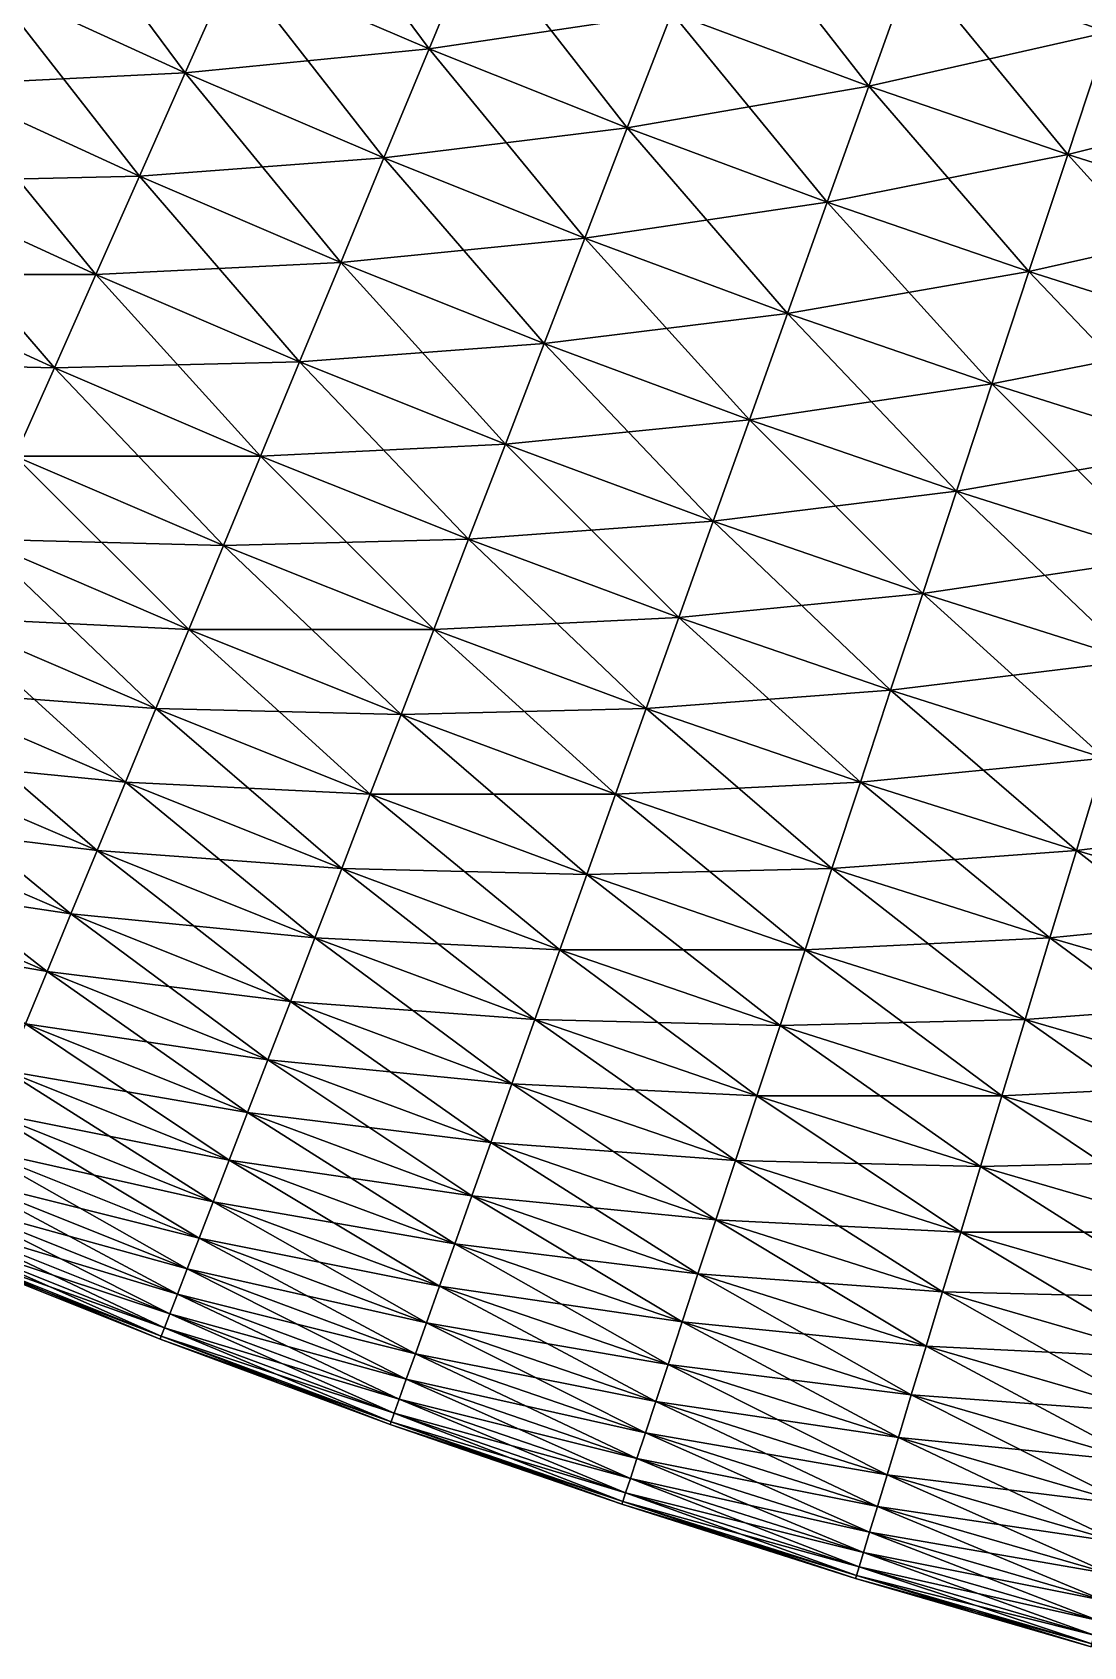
# Model space of a CAD drawing. Extents: x -1 to 0.97, y -0.99 to 0.99.
# Drawn here: x -0.3806 to -0.2767, y -0.9524 to -0.7929 of the extents above; entities that cross this region are included whole.
import ezdxf

# ---------------------------------------------------------------- set-up
doc = ezdxf.new("R2010")
doc.units = 0

msp = doc.modelspace()

# ---------------------------------------------------------------- linework, layer by layer
for points in [[(-0.34135, -0.79454, 0.48974), (-0.35578, -0.77508, 0.51081), (-0.36073, -0.78624, 0.48974)], [(-0.34135, -0.79454, 0.48974), (-0.33668, -0.78327, 0.51081), (-0.35578, -0.77508, 0.51081)], [(-0.36546, -0.79692, 0.46838), (-0.37989, -0.77746, 0.48974), (-0.38489, -0.78802, 0.46838)], [(-0.36546, -0.79692, 0.46838), (-0.36073, -0.78624, 0.48974), (-0.37989, -0.77746, 0.48974)], [(-0.29791, -0.79823, 0.51081), (-0.31281, -0.77913, 0.53157), (-0.31739, -0.79099, 0.51081)], [(-0.29791, -0.79823, 0.51081), (-0.29362, -0.78626, 0.53157), (-0.31281, -0.77913, 0.53157)], [(-0.27012, -0.78037, -0.55201), (-0.27427, -0.79292, -0.53157), (-0.29362, -0.78626, -0.53157)], [(-0.33668, -0.78327, -0.51081), (-0.34135, -0.79454, -0.48974), (-0.36073, -0.78624, -0.48974)], [(-0.31739, -0.79099, -0.51081), (-0.34135, -0.79454, -0.48974), (-0.33668, -0.78327, -0.51081)], [(-0.32178, -0.80237, 0.48974), (-0.33668, -0.78327, 0.51081), (-0.34135, -0.79454, 0.48974)], [(-0.32178, -0.80237, 0.48974), (-0.31739, -0.79099, 0.51081), (-0.33668, -0.78327, 0.51081)], [(-0.36073, -0.78624, -0.48974), (-0.36546, -0.79692, -0.46838), (-0.38489, -0.78802, -0.46838)], [(-0.34582, -0.80534, 0.46838), (-0.36073, -0.78624, 0.48974), (-0.36546, -0.79692, 0.46838)], [(-0.34135, -0.79454, -0.48974), (-0.36546, -0.79692, -0.46838), (-0.36073, -0.78624, -0.48974)], [(-0.34582, -0.80534, 0.46838), (-0.34135, -0.79454, 0.48974), (-0.36073, -0.78624, 0.48974)], [(-0.29362, -0.78626, -0.53157), (-0.29791, -0.79823, -0.51081), (-0.31739, -0.79099, -0.51081)], [(-0.27427, -0.79292, -0.53157), (-0.29791, -0.79823, -0.51081), (-0.29362, -0.78626, -0.53157)], [(-0.27825, -0.80499, 0.51081), (-0.29362, -0.78626, 0.53157), (-0.29791, -0.79823, 0.51081)], [(-0.27825, -0.80499, 0.51081), (-0.27427, -0.79292, 0.53157), (-0.29362, -0.78626, 0.53157)], [(-0.36998, -0.80712, 0.44673), (-0.38489, -0.78802, 0.46838), (-0.38966, -0.79811, 0.44673)], [(-0.36546, -0.79692, -0.46838), (-0.38966, -0.79811, -0.44673), (-0.38489, -0.78802, -0.46838)], [(-0.36998, -0.80712, 0.44673), (-0.36546, -0.79692, 0.46838), (-0.38489, -0.78802, 0.46838)], [(-0.31739, -0.79099, -0.51081), (-0.32178, -0.80237, -0.48974), (-0.34135, -0.79454, -0.48974)], [(-0.29791, -0.79823, -0.51081), (-0.32178, -0.80237, -0.48974), (-0.31739, -0.79099, -0.51081)], [(-0.30202, -0.80971, 0.48974), (-0.31739, -0.79099, 0.51081), (-0.32178, -0.80237, 0.48974)], [(-0.30202, -0.80971, 0.48974), (-0.29791, -0.79823, 0.51081), (-0.31739, -0.79099, 0.51081)], [(-0.27427, -0.79292, -0.53157), (-0.27825, -0.80499, -0.51081), (-0.29791, -0.79823, -0.51081)], [(-0.25475, -0.7991, -0.53157), (-0.27825, -0.80499, -0.51081), (-0.27427, -0.79292, -0.53157)], [(-0.25844, -0.81126, 0.51081), (-0.27427, -0.79292, 0.53157), (-0.27825, -0.80499, 0.51081)], [(-0.34135, -0.79454, -0.48974), (-0.34582, -0.80534, -0.46838), (-0.36546, -0.79692, -0.46838)], [(-0.32178, -0.80237, -0.48974), (-0.34582, -0.80534, -0.46838), (-0.34135, -0.79454, -0.48974)], [(-0.32598, -0.81327, 0.46838), (-0.34135, -0.79454, 0.48974), (-0.34582, -0.80534, 0.46838)], [(-0.32598, -0.81327, 0.46838), (-0.32178, -0.80237, 0.48974), (-0.34135, -0.79454, 0.48974)], [(-0.36546, -0.79692, -0.46838), (-0.36998, -0.80712, -0.44673), (-0.38966, -0.79811, -0.44673)], [(-0.35009, -0.81565, 0.44673), (-0.36546, -0.79692, 0.46838), (-0.36998, -0.80712, 0.44673)], [(-0.34582, -0.80534, -0.46838), (-0.36998, -0.80712, -0.44673), (-0.36546, -0.79692, -0.46838)], [(-0.35009, -0.81565, 0.44673), (-0.34582, -0.80534, 0.46838), (-0.36546, -0.79692, 0.46838)], [(-0.37429, -0.81684, 0.42482), (-0.38966, -0.79811, 0.44673), (-0.39421, -0.80771, 0.42482)], [(-0.36998, -0.80712, -0.44673), (-0.39421, -0.80771, -0.42482), (-0.38966, -0.79811, -0.44673)], [(-0.37429, -0.81684, 0.42482), (-0.36998, -0.80712, 0.44673), (-0.38966, -0.79811, 0.44673)], [(-0.29791, -0.79823, -0.51081), (-0.30202, -0.80971, -0.48974), (-0.32178, -0.80237, -0.48974)], [(-0.27825, -0.80499, -0.51081), (-0.30202, -0.80971, -0.48974), (-0.29791, -0.79823, -0.51081)], [(-0.28208, -0.81657, 0.48974), (-0.29791, -0.79823, 0.51081), (-0.30202, -0.80971, 0.48974)], [(-0.28208, -0.81657, 0.48974), (-0.27825, -0.80499, 0.51081), (-0.29791, -0.79823, 0.51081)], [(-0.25475, -0.7991, -0.53157), (-0.25844, -0.81126, -0.51081), (-0.27825, -0.80499, -0.51081)], [(-0.32178, -0.80237, -0.48974), (-0.32598, -0.81327, -0.46838), (-0.34582, -0.80534, -0.46838)], [(-0.30202, -0.80971, -0.48974), (-0.32598, -0.81327, -0.46838), (-0.32178, -0.80237, -0.48974)], [(-0.30595, -0.82071, 0.46838), (-0.32178, -0.80237, 0.48974), (-0.32598, -0.81327, 0.46838)], [(-0.30595, -0.82071, 0.46838), (-0.30202, -0.80971, 0.48974), (-0.32178, -0.80237, 0.48974)], [(-0.34582, -0.80534, -0.46838), (-0.35009, -0.81565, -0.44673), (-0.36998, -0.80712, -0.44673)], [(-0.32598, -0.81327, -0.46838), (-0.35009, -0.81565, -0.44673), (-0.34582, -0.80534, -0.46838)], [(-0.33, -0.82368, 0.44673), (-0.34582, -0.80534, 0.46838), (-0.35009, -0.81565, 0.44673)], [(-0.33, -0.82368, 0.44673), (-0.32598, -0.81327, 0.46838), (-0.34582, -0.80534, 0.46838)], [(-0.27825, -0.80499, -0.51081), (-0.28208, -0.81657, -0.48974), (-0.30202, -0.80971, -0.48974)], [(-0.25844, -0.81126, -0.51081), (-0.28208, -0.81657, -0.48974), (-0.27825, -0.80499, -0.51081)], [(-0.26198, -0.82294, 0.48974), (-0.27825, -0.80499, 0.51081), (-0.28208, -0.81657, 0.48974)], [(-0.26198, -0.82294, 0.48974), (-0.25844, -0.81126, 0.51081), (-0.27825, -0.80499, 0.51081)], [(-0.37838, -0.82606, 0.40265), (-0.39421, -0.80771, 0.42482), (-0.39852, -0.81684, 0.40265)], [(-0.37429, -0.81684, -0.42482), (-0.39852, -0.81684, -0.40265), (-0.39421, -0.80771, -0.42482)], [(-0.36998, -0.80712, -0.44673), (-0.37429, -0.81684, -0.42482), (-0.39421, -0.80771, -0.42482)], [(-0.37838, -0.82606, 0.40265), (-0.37429, -0.81684, 0.42482), (-0.39421, -0.80771, 0.42482)], [(-0.35416, -0.82547, 0.42482), (-0.36998, -0.80712, 0.44673), (-0.37429, -0.81684, 0.42482)], [(-0.35009, -0.81565, -0.44673), (-0.37429, -0.81684, -0.42482), (-0.36998, -0.80712, -0.44673)], [(-0.35416, -0.82547, 0.42482), (-0.35009, -0.81565, 0.44673), (-0.36998, -0.80712, 0.44673)], [(-0.30202, -0.80971, -0.48974), (-0.30595, -0.82071, -0.46838), (-0.32598, -0.81327, -0.46838)], [(-0.28208, -0.81657, -0.48974), (-0.30595, -0.82071, -0.46838), (-0.30202, -0.80971, -0.48974)], [(-0.28575, -0.82766, 0.46838), (-0.30202, -0.80971, 0.48974), (-0.30595, -0.82071, 0.46838)], [(-0.28575, -0.82766, 0.46838), (-0.28208, -0.81657, 0.48974), (-0.30202, -0.80971, 0.48974)], [(-0.25844, -0.81126, -0.51081), (-0.26198, -0.82294, -0.48974), (-0.28208, -0.81657, -0.48974)], [(-0.32598, -0.81327, -0.46838), (-0.33, -0.82368, -0.44673), (-0.35009, -0.81565, -0.44673)], [(-0.30595, -0.82071, -0.46838), (-0.33, -0.82368, -0.44673), (-0.32598, -0.81327, -0.46838)], [(-0.30971, -0.83122, 0.44673), (-0.32598, -0.81327, 0.46838), (-0.33, -0.82368, 0.44673)], [(-0.30971, -0.83122, 0.44673), (-0.30595, -0.82071, 0.46838), (-0.32598, -0.81327, 0.46838)], [(-0.35009, -0.81565, -0.44673), (-0.35416, -0.82547, -0.42482), (-0.37429, -0.81684, -0.42482)], [(-0.33, -0.82368, -0.44673), (-0.35416, -0.82547, -0.42482), (-0.35009, -0.81565, -0.44673)], [(-0.33382, -0.8336, 0.42482), (-0.35009, -0.81565, 0.44673), (-0.35416, -0.82547, 0.42482)], [(-0.33382, -0.8336, 0.42482), (-0.33, -0.82368, 0.44673), (-0.35009, -0.81565, 0.44673)], [(-0.28208, -0.81657, -0.48974), (-0.28575, -0.82766, -0.46838), (-0.30595, -0.82071, -0.46838)], [(-0.26198, -0.82294, -0.48974), (-0.28575, -0.82766, -0.46838), (-0.28208, -0.81657, -0.48974)], [(-0.26537, -0.83412, 0.46838), (-0.28208, -0.81657, 0.48974), (-0.28575, -0.82766, 0.46838)], [(-0.26537, -0.83412, 0.46838), (-0.26198, -0.82294, 0.48974), (-0.28208, -0.81657, 0.48974)], [(-0.37838, -0.82606, -0.40265), (-0.4026, -0.82547, -0.38023), (-0.39852, -0.81684, -0.40265)], [(-0.38225, -0.83479, 0.38023), (-0.37838, -0.82606, 0.40265), (-0.39852, -0.81684, 0.40265)], [(-0.37429, -0.81684, -0.42482), (-0.37838, -0.82606, -0.40265), (-0.39852, -0.81684, -0.40265)], [(-0.35802, -0.83479, 0.40265), (-0.37429, -0.81684, 0.42482), (-0.37838, -0.82606, 0.40265)], [(-0.35416, -0.82547, -0.42482), (-0.37838, -0.82606, -0.40265), (-0.37429, -0.81684, -0.42482)], [(-0.35802, -0.83479, 0.40265), (-0.35416, -0.82547, 0.42482), (-0.37429, -0.81684, 0.42482)], [(-0.30595, -0.82071, -0.46838), (-0.30971, -0.83122, -0.44673), (-0.33, -0.82368, -0.44673)], [(-0.28575, -0.82766, -0.46838), (-0.30971, -0.83122, -0.44673), (-0.30595, -0.82071, -0.46838)], [(-0.28925, -0.83826, 0.44673), (-0.30595, -0.82071, 0.46838), (-0.30971, -0.83122, 0.44673)], [(-0.28925, -0.83826, 0.44673), (-0.28575, -0.82766, 0.46838), (-0.30595, -0.82071, 0.46838)], [(-0.26198, -0.82294, -0.48974), (-0.26537, -0.83412, -0.46838), (-0.28575, -0.82766, -0.46838)], [(-0.33, -0.82368, -0.44673), (-0.33382, -0.8336, -0.42482), (-0.35416, -0.82547, -0.42482)], [(-0.30971, -0.83122, -0.44673), (-0.33382, -0.8336, -0.42482), (-0.33, -0.82368, -0.44673)], [(-0.31329, -0.84123, 0.42482), (-0.33, -0.82368, 0.44673), (-0.33382, -0.8336, 0.42482)], [(-0.31329, -0.84123, 0.42482), (-0.30971, -0.83122, 0.44673), (-0.33, -0.82368, 0.44673)], [(-0.37838, -0.82606, -0.40265), (-0.38225, -0.83479, -0.38023), (-0.4026, -0.82547, -0.38023)], [(-0.36168, -0.84361, 0.38023), (-0.37838, -0.82606, 0.40265), (-0.38225, -0.83479, 0.38023)], [(-0.35802, -0.83479, -0.40265), (-0.38225, -0.83479, -0.38023), (-0.37838, -0.82606, -0.40265)], [(-0.35416, -0.82547, -0.42482), (-0.35802, -0.83479, -0.40265), (-0.37838, -0.82606, -0.40265)], [(-0.36168, -0.84361, 0.38023), (-0.35802, -0.83479, 0.40265), (-0.37838, -0.82606, 0.40265)], [(-0.33382, -0.8336, -0.42482), (-0.35802, -0.83479, -0.40265), (-0.35416, -0.82547, -0.42482)], [(-0.33746, -0.84301, 0.40265), (-0.35416, -0.82547, 0.42482), (-0.35802, -0.83479, 0.40265)], [(-0.33746, -0.84301, 0.40265), (-0.33382, -0.8336, 0.42482), (-0.35416, -0.82547, 0.42482)], [(-0.28575, -0.82766, -0.46838), (-0.28925, -0.83826, -0.44673), (-0.30971, -0.83122, -0.44673)], [(-0.26537, -0.83412, -0.46838), (-0.28925, -0.83826, -0.44673), (-0.28575, -0.82766, -0.46838)], [(-0.26861, -0.8448, 0.44673), (-0.28575, -0.82766, 0.46838), (-0.28925, -0.83826, 0.44673)], [(-0.26861, -0.8448, 0.44673), (-0.26537, -0.83412, 0.46838), (-0.28575, -0.82766, 0.46838)], [(-0.30971, -0.83122, -0.44673), (-0.31329, -0.84123, -0.42482), (-0.33382, -0.8336, -0.42482)], [(-0.28925, -0.83826, -0.44673), (-0.31329, -0.84123, -0.42482), (-0.30971, -0.83122, -0.44673)], [(-0.29258, -0.84835, 0.42482), (-0.30971, -0.83122, 0.44673), (-0.31329, -0.84123, 0.42482)], [(-0.29258, -0.84835, 0.42482), (-0.28925, -0.83826, 0.44673), (-0.30971, -0.83122, 0.44673)], [(-0.33382, -0.8336, -0.42482), (-0.33746, -0.84301, -0.40265), (-0.35802, -0.83479, -0.40265)], [(-0.31329, -0.84123, -0.42482), (-0.33746, -0.84301, -0.40265), (-0.33382, -0.8336, -0.42482)], [(-0.31669, -0.85073, 0.40265), (-0.33382, -0.8336, 0.42482), (-0.33746, -0.84301, 0.40265)], [(-0.31669, -0.85073, 0.40265), (-0.31329, -0.84123, 0.42482), (-0.33382, -0.8336, 0.42482)], [(-0.26537, -0.83412, -0.46838), (-0.26861, -0.8448, -0.44673), (-0.28925, -0.83826, -0.44673)], [(-0.36512, -0.85192, 0.35759), (-0.38225, -0.83479, 0.38023), (-0.3859, -0.84301, 0.35759)], [(-0.36168, -0.84361, -0.38023), (-0.3859, -0.84301, -0.35759), (-0.38225, -0.83479, -0.38023)], [(-0.36512, -0.85192, 0.35759), (-0.36168, -0.84361, 0.38023), (-0.38225, -0.83479, 0.38023)], [(-0.35802, -0.83479, -0.40265), (-0.36168, -0.84361, -0.38023), (-0.38225, -0.83479, -0.38023)], [(-0.33746, -0.84301, -0.40265), (-0.36168, -0.84361, -0.38023), (-0.35802, -0.83479, -0.40265)], [(-0.34089, -0.85192, 0.38023), (-0.35802, -0.83479, 0.40265), (-0.36168, -0.84361, 0.38023)], [(-0.34089, -0.85192, 0.38023), (-0.33746, -0.84301, 0.40265), (-0.35802, -0.83479, 0.40265)], [(-0.28925, -0.83826, -0.44673), (-0.29258, -0.84835, -0.42482), (-0.31329, -0.84123, -0.42482)], [(-0.26861, -0.8448, -0.44673), (-0.29258, -0.84835, -0.42482), (-0.28925, -0.83826, -0.44673)], [(-0.2717, -0.85497, 0.42482), (-0.28925, -0.83826, 0.44673), (-0.29258, -0.84835, 0.42482)], [(-0.2717, -0.85497, 0.42482), (-0.26861, -0.8448, 0.44673), (-0.28925, -0.83826, 0.44673)], [(-0.31329, -0.84123, -0.42482), (-0.31669, -0.85073, -0.40265), (-0.33746, -0.84301, -0.40265)], [(-0.29258, -0.84835, -0.42482), (-0.31669, -0.85073, -0.40265), (-0.31329, -0.84123, -0.42482)], [(-0.29575, -0.85793, 0.40265), (-0.31329, -0.84123, 0.42482), (-0.31669, -0.85073, 0.40265)], [(-0.29575, -0.85793, 0.40265), (-0.29258, -0.84835, 0.42482), (-0.31329, -0.84123, 0.42482)], [(-0.36835, -0.85972, 0.33473), (-0.3859, -0.84301, 0.35759), (-0.38932, -0.85073, 0.33473)], [(-0.36512, -0.85192, -0.35759), (-0.38932, -0.85073, -0.33473), (-0.3859, -0.84301, -0.35759)], [(-0.36835, -0.85972, 0.33473), (-0.36512, -0.85192, 0.35759), (-0.3859, -0.84301, 0.35759)], [(-0.36168, -0.84361, -0.38023), (-0.36512, -0.85192, -0.35759), (-0.3859, -0.84301, -0.35759)], [(-0.34089, -0.85192, -0.38023), (-0.36512, -0.85192, -0.35759), (-0.36168, -0.84361, -0.38023)], [(-0.34413, -0.86031, 0.35759), (-0.36168, -0.84361, 0.38023), (-0.36512, -0.85192, 0.35759)], [(-0.33746, -0.84301, -0.40265), (-0.34089, -0.85192, -0.38023), (-0.36168, -0.84361, -0.38023)], [(-0.34413, -0.86031, 0.35759), (-0.34089, -0.85192, 0.38023), (-0.36168, -0.84361, 0.38023)], [(-0.31669, -0.85073, -0.40265), (-0.34089, -0.85192, -0.38023), (-0.33746, -0.84301, -0.40265)], [(-0.31991, -0.85972, 0.38023), (-0.33746, -0.84301, 0.40265), (-0.34089, -0.85192, 0.38023)], [(-0.31991, -0.85972, 0.38023), (-0.31669, -0.85073, 0.40265), (-0.33746, -0.84301, 0.40265)], [(-0.26861, -0.8448, -0.44673), (-0.2717, -0.85497, -0.42482), (-0.29258, -0.84835, -0.42482)], [(-0.29258, -0.84835, -0.42482), (-0.29575, -0.85793, -0.40265), (-0.31669, -0.85073, -0.40265)], [(-0.2717, -0.85497, -0.42482), (-0.29575, -0.85793, -0.40265), (-0.29258, -0.84835, -0.42482)], [(-0.27463, -0.86462, 0.40265), (-0.29258, -0.84835, 0.42482), (-0.29575, -0.85793, 0.40265)], [(-0.27463, -0.86462, 0.40265), (-0.2717, -0.85497, 0.42482), (-0.29258, -0.84835, 0.42482)], [(-0.37136, -0.867, 0.31167), (-0.38932, -0.85073, 0.33473), (-0.39251, -0.85793, 0.31167)], [(-0.36835, -0.85972, -0.33473), (-0.39251, -0.85793, -0.31167), (-0.38932, -0.85073, -0.33473)], [(-0.37136, -0.867, 0.31167), (-0.36835, -0.85972, 0.33473), (-0.38932, -0.85073, 0.33473)], [(-0.36512, -0.85192, -0.35759), (-0.36835, -0.85972, -0.33473), (-0.38932, -0.85073, -0.33473)], [(-0.31669, -0.85073, -0.40265), (-0.31991, -0.85972, -0.38023), (-0.34089, -0.85192, -0.38023)], [(-0.29575, -0.85793, -0.40265), (-0.31991, -0.85972, -0.38023), (-0.31669, -0.85073, -0.40265)], [(-0.29874, -0.867, 0.38023), (-0.31669, -0.85073, 0.40265), (-0.31991, -0.85972, 0.38023)], [(-0.29874, -0.867, 0.38023), (-0.29575, -0.85793, 0.40265), (-0.31669, -0.85073, 0.40265)], [(-0.34413, -0.86031, -0.35759), (-0.36835, -0.85972, -0.33473), (-0.36512, -0.85192, -0.35759)], [(-0.34717, -0.86819, 0.33473), (-0.36512, -0.85192, 0.35759), (-0.36835, -0.85972, 0.33473)], [(-0.34089, -0.85192, -0.38023), (-0.34413, -0.86031, -0.35759), (-0.36512, -0.85192, -0.35759)], [(-0.34717, -0.86819, 0.33473), (-0.34413, -0.86031, 0.35759), (-0.36512, -0.85192, 0.35759)], [(-0.31991, -0.85972, -0.38023), (-0.34413, -0.86031, -0.35759), (-0.34089, -0.85192, -0.38023)], [(-0.32294, -0.86819, 0.35759), (-0.34089, -0.85192, 0.38023), (-0.34413, -0.86031, 0.35759)], [(-0.32294, -0.86819, 0.35759), (-0.31991, -0.85972, 0.38023), (-0.34089, -0.85192, 0.38023)], [(-0.2717, -0.85497, -0.42482), (-0.27463, -0.86462, -0.40265), (-0.29575, -0.85793, -0.40265)], [(-0.37416, -0.87376, 0.28842), (-0.39251, -0.85793, 0.31167), (-0.39548, -0.86462, 0.28842)], [(-0.37136, -0.867, -0.31167), (-0.39548, -0.86462, -0.28842), (-0.39251, -0.85793, -0.31167)], [(-0.37416, -0.87376, 0.28842), (-0.37136, -0.867, 0.31167), (-0.39251, -0.85793, 0.31167)], [(-0.36835, -0.85972, -0.33473), (-0.37136, -0.867, -0.31167), (-0.39251, -0.85793, -0.31167)], [(-0.29575, -0.85793, -0.40265), (-0.29874, -0.867, -0.38023), (-0.31991, -0.85972, -0.38023)], [(-0.27463, -0.86462, -0.40265), (-0.29874, -0.867, -0.38023), (-0.29575, -0.85793, -0.40265)], [(-0.2774, -0.87376, 0.38023), (-0.29575, -0.85793, 0.40265), (-0.29874, -0.867, 0.38023)], [(-0.2774, -0.87376, 0.38023), (-0.27463, -0.86462, 0.40265), (-0.29575, -0.85793, 0.40265)], [(-0.34717, -0.86819, -0.33473), (-0.37136, -0.867, -0.31167), (-0.36835, -0.85972, -0.33473)], [(-0.35, -0.87554, 0.31167), (-0.36835, -0.85972, 0.33473), (-0.37136, -0.867, 0.31167)], [(-0.34413, -0.86031, -0.35759), (-0.34717, -0.86819, -0.33473), (-0.36835, -0.85972, -0.33473)], [(-0.35, -0.87554, 0.31167), (-0.34717, -0.86819, 0.33473), (-0.36835, -0.85972, 0.33473)], [(-0.32294, -0.86819, -0.35759), (-0.34717, -0.86819, -0.33473), (-0.34413, -0.86031, -0.35759)], [(-0.32578, -0.87614, 0.33473), (-0.34413, -0.86031, 0.35759), (-0.34717, -0.86819, 0.33473)], [(-0.31991, -0.85972, -0.38023), (-0.32294, -0.86819, -0.35759), (-0.34413, -0.86031, -0.35759)], [(-0.32578, -0.87614, 0.33473), (-0.32294, -0.86819, 0.35759), (-0.34413, -0.86031, 0.35759)], [(-0.29874, -0.867, -0.38023), (-0.32294, -0.86819, -0.35759), (-0.31991, -0.85972, -0.38023)], [(-0.30156, -0.87554, 0.35759), (-0.31991, -0.85972, 0.38023), (-0.32294, -0.86819, 0.35759)], [(-0.30156, -0.87554, 0.35759), (-0.29874, -0.867, 0.38023), (-0.31991, -0.85972, 0.38023)], [(-0.37675, -0.88, 0.265), (-0.39548, -0.86462, 0.28842), (-0.39821, -0.87079, 0.265)], [(-0.37416, -0.87376, -0.28842), (-0.39821, -0.87079, -0.265), (-0.39548, -0.86462, -0.28842)], [(-0.37675, -0.88, 0.265), (-0.37416, -0.87376, 0.28842), (-0.39548, -0.86462, 0.28842)], [(-0.37136, -0.867, -0.31167), (-0.37416, -0.87376, -0.28842), (-0.39548, -0.86462, -0.28842)], [(-0.27463, -0.86462, -0.40265), (-0.2774, -0.87376, -0.38023), (-0.29874, -0.867, -0.38023)], [(-0.25335, -0.87079, -0.40265), (-0.2774, -0.87376, -0.38023), (-0.27463, -0.86462, -0.40265)], [(-0.2559, -0.88, 0.38023), (-0.27463, -0.86462, 0.40265), (-0.2774, -0.87376, 0.38023)], [(-0.35, -0.87554, -0.31167), (-0.37416, -0.87376, -0.28842), (-0.37136, -0.867, -0.31167)], [(-0.35264, -0.88237, 0.28842), (-0.37136, -0.867, 0.31167), (-0.37416, -0.87376, 0.28842)], [(-0.34717, -0.86819, -0.33473), (-0.35, -0.87554, -0.31167), (-0.37136, -0.867, -0.31167)], [(-0.35264, -0.88237, 0.28842), (-0.35, -0.87554, 0.31167), (-0.37136, -0.867, 0.31167)], [(-0.29874, -0.867, -0.38023), (-0.30156, -0.87554, -0.35759), (-0.32294, -0.86819, -0.35759)], [(-0.2774, -0.87376, -0.38023), (-0.30156, -0.87554, -0.35759), (-0.29874, -0.867, -0.38023)], [(-0.28001, -0.88237, 0.35759), (-0.29874, -0.867, 0.38023), (-0.30156, -0.87554, 0.35759)], [(-0.28001, -0.88237, 0.35759), (-0.2774, -0.87376, 0.38023), (-0.29874, -0.867, 0.38023)], [(-0.32578, -0.87614, -0.33473), (-0.35, -0.87554, -0.31167), (-0.34717, -0.86819, -0.33473)], [(-0.32844, -0.88356, 0.31167), (-0.34717, -0.86819, 0.33473), (-0.35, -0.87554, 0.31167)], [(-0.32294, -0.86819, -0.35759), (-0.32578, -0.87614, -0.33473), (-0.34717, -0.86819, -0.33473)], [(-0.32844, -0.88356, 0.31167), (-0.32578, -0.87614, 0.33473), (-0.34717, -0.86819, 0.33473)], [(-0.30156, -0.87554, -0.35759), (-0.32578, -0.87614, -0.33473), (-0.32294, -0.86819, -0.35759)], [(-0.30421, -0.88356, 0.33473), (-0.32294, -0.86819, 0.35759), (-0.32578, -0.87614, 0.33473)], [(-0.30421, -0.88356, 0.33473), (-0.30156, -0.87554, 0.35759), (-0.32294, -0.86819, 0.35759)], [(-0.37911, -0.8857, 0.24142), (-0.39821, -0.87079, 0.265), (-0.40071, -0.87644, 0.24142)], [(-0.37675, -0.88, -0.265), (-0.40071, -0.87644, -0.24142), (-0.39821, -0.87079, -0.265)], [(-0.37911, -0.8857, 0.24142), (-0.37675, -0.88, 0.265), (-0.39821, -0.87079, 0.265)], [(-0.37416, -0.87376, -0.28842), (-0.37675, -0.88, -0.265), (-0.39821, -0.87079, -0.265)], [(-0.25335, -0.87079, -0.40265), (-0.2559, -0.88, -0.38023), (-0.2774, -0.87376, -0.38023)], [(-0.35264, -0.88237, -0.28842), (-0.37675, -0.88, -0.265), (-0.37416, -0.87376, -0.28842)], [(-0.35507, -0.88867, 0.265), (-0.37416, -0.87376, 0.28842), (-0.37675, -0.88, 0.265)], [(-0.35, -0.87554, -0.31167), (-0.35264, -0.88237, -0.28842), (-0.37416, -0.87376, -0.28842)], [(-0.35507, -0.88867, 0.265), (-0.35264, -0.88237, 0.28842), (-0.37416, -0.87376, 0.28842)], [(-0.2774, -0.87376, -0.38023), (-0.28001, -0.88237, -0.35759), (-0.30156, -0.87554, -0.35759)], [(-0.2559, -0.88, -0.38023), (-0.28001, -0.88237, -0.35759), (-0.2774, -0.87376, -0.38023)], [(-0.2583, -0.88867, 0.35759), (-0.2774, -0.87376, 0.38023), (-0.28001, -0.88237, 0.35759)], [(-0.2583, -0.88867, 0.35759), (-0.2559, -0.88, 0.38023), (-0.2774, -0.87376, 0.38023)], [(-0.32844, -0.88356, -0.31167), (-0.35264, -0.88237, -0.28842), (-0.35, -0.87554, -0.31167)], [(-0.3309, -0.89045, 0.28842), (-0.35, -0.87554, 0.31167), (-0.35264, -0.88237, 0.28842)], [(-0.32578, -0.87614, -0.33473), (-0.32844, -0.88356, -0.31167), (-0.35, -0.87554, -0.31167)], [(-0.3309, -0.89045, 0.28842), (-0.32844, -0.88356, 0.31167), (-0.35, -0.87554, 0.31167)], [(-0.30156, -0.87554, -0.35759), (-0.30421, -0.88356, -0.33473), (-0.32578, -0.87614, -0.33473)], [(-0.28001, -0.88237, -0.35759), (-0.30421, -0.88356, -0.33473), (-0.30156, -0.87554, -0.35759)], [(-0.28246, -0.89045, 0.33473), (-0.30156, -0.87554, 0.35759), (-0.30421, -0.88356, 0.33473)], [(-0.28246, -0.89045, 0.33473), (-0.28001, -0.88237, 0.35759), (-0.30156, -0.87554, 0.35759)], [(-0.37911, -0.8857, -0.24142), (-0.40298, -0.88156, -0.2177), (-0.40071, -0.87644, -0.24142)], [(-0.38125, -0.89087, 0.2177), (-0.37911, -0.8857, 0.24142), (-0.40071, -0.87644, 0.24142)], [(-0.37675, -0.88, -0.265), (-0.37911, -0.8857, -0.24142), (-0.40071, -0.87644, -0.24142)], [(-0.30421, -0.88356, -0.33473), (-0.32844, -0.88356, -0.31167), (-0.32578, -0.87614, -0.33473)], [(-0.30668, -0.89104, 0.31167), (-0.32578, -0.87614, 0.33473), (-0.32844, -0.88356, 0.31167)], [(-0.30668, -0.89104, 0.31167), (-0.30421, -0.88356, 0.33473), (-0.32578, -0.87614, 0.33473)], [(-0.35507, -0.88867, -0.265), (-0.37911, -0.8857, -0.24142), (-0.37675, -0.88, -0.265)], [(-0.35729, -0.89443, 0.24142), (-0.37675, -0.88, 0.265), (-0.37911, -0.8857, 0.24142)], [(-0.35264, -0.88237, -0.28842), (-0.35507, -0.88867, -0.265), (-0.37675, -0.88, -0.265)], [(-0.35729, -0.89443, 0.24142), (-0.35507, -0.88867, 0.265), (-0.37675, -0.88, 0.265)], [(-0.2559, -0.88, -0.38023), (-0.2583, -0.88867, -0.35759), (-0.28001, -0.88237, -0.35759)], [(-0.37911, -0.8857, -0.24142), (-0.38125, -0.89087, -0.2177), (-0.40298, -0.88156, -0.2177)], [(-0.3309, -0.89045, -0.28842), (-0.35507, -0.88867, -0.265), (-0.35264, -0.88237, -0.28842)], [(-0.33318, -0.8968, 0.265), (-0.35264, -0.88237, 0.28842), (-0.35507, -0.88867, 0.265)], [(-0.32844, -0.88356, -0.31167), (-0.3309, -0.89045, -0.28842), (-0.35264, -0.88237, -0.28842)], [(-0.33318, -0.8968, 0.265), (-0.3309, -0.89045, 0.28842), (-0.35264, -0.88237, 0.28842)], [(-0.30668, -0.89104, -0.31167), (-0.3309, -0.89045, -0.28842), (-0.32844, -0.88356, -0.31167)], [(-0.30898, -0.89799, 0.28842), (-0.32844, -0.88356, 0.31167), (-0.3309, -0.89045, 0.28842)], [(-0.30421, -0.88356, -0.33473), (-0.30668, -0.89104, -0.31167), (-0.32844, -0.88356, -0.31167)], [(-0.30898, -0.89799, 0.28842), (-0.30668, -0.89104, 0.31167), (-0.32844, -0.88356, 0.31167)], [(-0.28246, -0.89045, -0.33473), (-0.30668, -0.89104, -0.31167), (-0.30421, -0.88356, -0.33473)], [(-0.28475, -0.89799, 0.31167), (-0.30421, -0.88356, 0.33473), (-0.30668, -0.89104, 0.31167)], [(-0.28001, -0.88237, -0.35759), (-0.28246, -0.89045, -0.33473), (-0.30421, -0.88356, -0.33473)], [(-0.28475, -0.89799, 0.31167), (-0.28246, -0.89045, 0.33473), (-0.30421, -0.88356, 0.33473)], [(-0.2583, -0.88867, -0.35759), (-0.28246, -0.89045, -0.33473), (-0.28001, -0.88237, -0.35759)], [(-0.26055, -0.8968, 0.33473), (-0.28001, -0.88237, 0.35759), (-0.28246, -0.89045, 0.33473)], [(-0.26055, -0.8968, 0.33473), (-0.2583, -0.88867, 0.35759), (-0.28001, -0.88237, 0.35759)], [(-0.35729, -0.89443, -0.24142), (-0.38125, -0.89087, -0.2177), (-0.37911, -0.8857, -0.24142)], [(-0.3593, -0.89965, 0.2177), (-0.37911, -0.8857, 0.24142), (-0.38125, -0.89087, 0.2177)], [(-0.35507, -0.88867, -0.265), (-0.35729, -0.89443, -0.24142), (-0.37911, -0.8857, -0.24142)], [(-0.3593, -0.89965, 0.2177), (-0.35729, -0.89443, 0.24142), (-0.37911, -0.8857, 0.24142)], [(-0.33318, -0.8968, -0.265), (-0.35729, -0.89443, -0.24142), (-0.35507, -0.88867, -0.265)], [(-0.33526, -0.90262, 0.24142), (-0.35507, -0.88867, 0.265), (-0.35729, -0.89443, 0.24142)], [(-0.3309, -0.89045, -0.28842), (-0.33318, -0.8968, -0.265), (-0.35507, -0.88867, -0.265)], [(-0.33526, -0.90262, 0.24142), (-0.33318, -0.8968, 0.265), (-0.35507, -0.88867, 0.265)], [(-0.2583, -0.88867, -0.35759), (-0.26055, -0.8968, -0.33473), (-0.28246, -0.89045, -0.33473)], [(-0.3593, -0.89965, -0.2177), (-0.38317, -0.89551, -0.19384), (-0.38125, -0.89087, -0.2177)], [(-0.36111, -0.90434, 0.19384), (-0.38125, -0.89087, 0.2177), (-0.38317, -0.89551, 0.19384)], [(-0.35729, -0.89443, -0.24142), (-0.3593, -0.89965, -0.2177), (-0.38125, -0.89087, -0.2177)], [(-0.36111, -0.90434, 0.19384), (-0.3593, -0.89965, 0.2177), (-0.38125, -0.89087, 0.2177)], [(-0.30898, -0.89799, -0.28842), (-0.33318, -0.8968, -0.265), (-0.3309, -0.89045, -0.28842)], [(-0.31109, -0.9044, 0.265), (-0.3309, -0.89045, 0.28842), (-0.33318, -0.8968, 0.265)], [(-0.30668, -0.89104, -0.31167), (-0.30898, -0.89799, -0.28842), (-0.3309, -0.89045, -0.28842)], [(-0.31109, -0.9044, 0.265), (-0.30898, -0.89799, 0.28842), (-0.3309, -0.89045, 0.28842)], [(-0.28475, -0.89799, -0.31167), (-0.30898, -0.89799, -0.28842), (-0.30668, -0.89104, -0.31167)], [(-0.28687, -0.90499, 0.28842), (-0.30668, -0.89104, 0.31167), (-0.30898, -0.89799, 0.28842)], [(-0.28246, -0.89045, -0.33473), (-0.28475, -0.89799, -0.31167), (-0.30668, -0.89104, -0.31167)], [(-0.28687, -0.90499, 0.28842), (-0.28475, -0.89799, 0.31167), (-0.30668, -0.89104, 0.31167)], [(-0.26055, -0.8968, -0.33473), (-0.28475, -0.89799, -0.31167), (-0.28246, -0.89045, -0.33473)], [(-0.26265, -0.9044, 0.31167), (-0.28246, -0.89045, 0.33473), (-0.28475, -0.89799, 0.31167)], [(-0.26265, -0.9044, 0.31167), (-0.26055, -0.8968, 0.33473), (-0.28246, -0.89045, 0.33473)], [(-0.33526, -0.90262, -0.24142), (-0.3593, -0.89965, -0.2177), (-0.35729, -0.89443, -0.24142)], [(-0.33714, -0.90789, 0.2177), (-0.35729, -0.89443, 0.24142), (-0.3593, -0.89965, 0.2177)], [(-0.33318, -0.8968, -0.265), (-0.33526, -0.90262, -0.24142), (-0.35729, -0.89443, -0.24142)], [(-0.33714, -0.90789, 0.2177), (-0.33526, -0.90262, 0.24142), (-0.35729, -0.89443, 0.24142)], [(-0.36271, -0.90847, 0.16987), (-0.38317, -0.89551, 0.19384), (-0.38487, -0.89961, 0.16987)], [(-0.36111, -0.90434, -0.19384), (-0.38487, -0.89961, -0.16987), (-0.38317, -0.89551, -0.19384)], [(-0.36271, -0.90847, 0.16987), (-0.36111, -0.90434, 0.19384), (-0.38317, -0.89551, 0.19384)], [(-0.3593, -0.89965, -0.2177), (-0.36111, -0.90434, -0.19384), (-0.38317, -0.89551, -0.19384)], [(-0.31109, -0.9044, -0.265), (-0.33526, -0.90262, -0.24142), (-0.33318, -0.8968, -0.265)], [(-0.31303, -0.91026, 0.24142), (-0.33318, -0.8968, 0.265), (-0.33526, -0.90262, 0.24142)], [(-0.30898, -0.89799, -0.28842), (-0.31109, -0.9044, -0.265), (-0.33318, -0.8968, -0.265)], [(-0.31303, -0.91026, 0.24142), (-0.31109, -0.9044, 0.265), (-0.33318, -0.8968, 0.265)], [(-0.28687, -0.90499, -0.28842), (-0.31109, -0.9044, -0.265), (-0.30898, -0.89799, -0.28842)], [(-0.28883, -0.91145, 0.265), (-0.30898, -0.89799, 0.28842), (-0.31109, -0.9044, 0.265)], [(-0.28475, -0.89799, -0.31167), (-0.28687, -0.90499, -0.28842), (-0.30898, -0.89799, -0.28842)], [(-0.28883, -0.91145, 0.265), (-0.28687, -0.90499, 0.28842), (-0.30898, -0.89799, 0.28842)], [(-0.26265, -0.9044, -0.31167), (-0.28687, -0.90499, -0.28842), (-0.28475, -0.89799, -0.31167)], [(-0.2646, -0.91145, 0.28842), (-0.28475, -0.89799, 0.31167), (-0.28687, -0.90499, 0.28842)], [(-0.26055, -0.8968, -0.33473), (-0.26265, -0.9044, -0.31167), (-0.28475, -0.89799, -0.31167)], [(-0.2646, -0.91145, 0.28842), (-0.26265, -0.9044, 0.31167), (-0.28475, -0.89799, 0.31167)], [(-0.36409, -0.91206, 0.14579), (-0.38487, -0.89961, 0.16987), (-0.38634, -0.90316, 0.14579)], [(-0.36271, -0.90847, -0.16987), (-0.38634, -0.90316, -0.14579), (-0.38487, -0.89961, -0.16987)], [(-0.36409, -0.91206, 0.14579), (-0.36271, -0.90847, 0.16987), (-0.38487, -0.89961, 0.16987)], [(-0.36111, -0.90434, -0.19384), (-0.36271, -0.90847, -0.16987), (-0.38487, -0.89961, -0.16987)], [(-0.33714, -0.90789, -0.2177), (-0.36111, -0.90434, -0.19384), (-0.3593, -0.89965, -0.2177)], [(-0.33883, -0.91261, 0.19384), (-0.3593, -0.89965, 0.2177), (-0.36111, -0.90434, 0.19384)], [(-0.33526, -0.90262, -0.24142), (-0.33714, -0.90789, -0.2177), (-0.3593, -0.89965, -0.2177)], [(-0.33883, -0.91261, 0.19384), (-0.33714, -0.90789, 0.2177), (-0.3593, -0.89965, 0.2177)], [(-0.31303, -0.91026, -0.24142), (-0.33714, -0.90789, -0.2177), (-0.33526, -0.90262, -0.24142)], [(-0.31479, -0.91558, 0.2177), (-0.33526, -0.90262, 0.24142), (-0.33714, -0.90789, 0.2177)], [(-0.31109, -0.9044, -0.265), (-0.31303, -0.91026, -0.24142), (-0.33526, -0.90262, -0.24142)], [(-0.31479, -0.91558, 0.2177), (-0.31303, -0.91026, 0.24142), (-0.33526, -0.90262, 0.24142)], [(-0.36526, -0.9151, 0.12163), (-0.38634, -0.90316, 0.14579), (-0.38759, -0.90617, 0.12163)], [(-0.36409, -0.91206, -0.14579), (-0.38759, -0.90617, -0.12163), (-0.38634, -0.90316, -0.14579)], [(-0.36526, -0.9151, 0.12163), (-0.36409, -0.91206, 0.14579), (-0.38634, -0.90316, 0.14579)], [(-0.36271, -0.90847, -0.16987), (-0.36409, -0.91206, -0.14579), (-0.38634, -0.90316, -0.14579)], [(-0.34033, -0.91679, 0.16987), (-0.36111, -0.90434, 0.19384), (-0.36271, -0.90847, 0.16987)], [(-0.33883, -0.91261, -0.19384), (-0.36271, -0.90847, -0.16987), (-0.36111, -0.90434, -0.19384)], [(-0.34033, -0.91679, 0.16987), (-0.33883, -0.91261, 0.19384), (-0.36111, -0.90434, 0.19384)], [(-0.33714, -0.90789, -0.2177), (-0.33883, -0.91261, -0.19384), (-0.36111, -0.90434, -0.19384)], [(-0.28883, -0.91145, -0.265), (-0.31303, -0.91026, -0.24142), (-0.31109, -0.9044, -0.265)], [(-0.29063, -0.91736, 0.24142), (-0.31109, -0.9044, 0.265), (-0.31303, -0.91026, 0.24142)], [(-0.28687, -0.90499, -0.28842), (-0.28883, -0.91145, -0.265), (-0.31109, -0.9044, -0.265)], [(-0.29063, -0.91736, 0.24142), (-0.28883, -0.91145, 0.265), (-0.31109, -0.9044, 0.265)], [(-0.2646, -0.91145, -0.28842), (-0.28883, -0.91145, -0.265), (-0.28687, -0.90499, -0.28842)], [(-0.2664, -0.91795, 0.265), (-0.28687, -0.90499, 0.28842), (-0.28883, -0.91145, 0.265)], [(-0.26265, -0.9044, -0.31167), (-0.2646, -0.91145, -0.28842), (-0.28687, -0.90499, -0.28842)], [(-0.2664, -0.91795, 0.265), (-0.2646, -0.91145, 0.28842), (-0.28687, -0.90499, 0.28842)], [(-0.36622, -0.91759, 0.09739), (-0.38759, -0.90617, 0.12163), (-0.38861, -0.90864, 0.09739)], [(-0.36526, -0.9151, -0.12163), (-0.38861, -0.90864, -0.09739), (-0.38759, -0.90617, -0.12163)], [(-0.36622, -0.91759, 0.09739), (-0.36526, -0.9151, 0.12163), (-0.38759, -0.90617, 0.12163)], [(-0.36409, -0.91206, -0.14579), (-0.36526, -0.9151, -0.12163), (-0.38759, -0.90617, -0.12163)], [(-0.36697, -0.91953, 0.07309), (-0.38861, -0.90864, 0.09739), (-0.38941, -0.91056, 0.07309)], [(-0.36622, -0.91759, -0.09739), (-0.38941, -0.91056, -0.07309), (-0.38861, -0.90864, -0.09739)], [(-0.36697, -0.91953, 0.07309), (-0.36622, -0.91759, 0.09739), (-0.38861, -0.90864, 0.09739)], [(-0.36526, -0.9151, -0.12163), (-0.36622, -0.91759, -0.09739), (-0.38861, -0.90864, -0.09739)], [(-0.34162, -0.92041, 0.14579), (-0.36271, -0.90847, 0.16987), (-0.36409, -0.91206, 0.14579)], [(-0.34033, -0.91679, -0.16987), (-0.36409, -0.91206, -0.14579), (-0.36271, -0.90847, -0.16987)], [(-0.34162, -0.92041, 0.14579), (-0.34033, -0.91679, 0.16987), (-0.36271, -0.90847, 0.16987)], [(-0.33883, -0.91261, -0.19384), (-0.34033, -0.91679, -0.16987), (-0.36271, -0.90847, -0.16987)], [(-0.31479, -0.91558, -0.2177), (-0.33883, -0.91261, -0.19384), (-0.33714, -0.90789, -0.2177)], [(-0.31636, -0.92034, 0.19384), (-0.33714, -0.90789, 0.2177), (-0.33883, -0.91261, 0.19384)], [(-0.31303, -0.91026, -0.24142), (-0.31479, -0.91558, -0.2177), (-0.33714, -0.90789, -0.2177)], [(-0.31636, -0.92034, 0.19384), (-0.31479, -0.91558, 0.2177), (-0.33714, -0.90789, 0.2177)], [(-0.36751, -0.92092, 0.04875), (-0.38941, -0.91056, 0.07309), (-0.38998, -0.91194, 0.04875)], [(-0.36697, -0.91953, -0.07309), (-0.38998, -0.91194, -0.04875), (-0.38941, -0.91056, -0.07309)], [(-0.36751, -0.92092, 0.04875), (-0.36697, -0.91953, 0.07309), (-0.38941, -0.91056, 0.07309)], [(-0.36622, -0.91759, -0.09739), (-0.36697, -0.91953, -0.07309), (-0.38941, -0.91056, -0.07309)], [(-0.29063, -0.91736, -0.24142), (-0.31479, -0.91558, -0.2177), (-0.31303, -0.91026, -0.24142)], [(-0.29225, -0.92272, 0.2177), (-0.31303, -0.91026, 0.24142), (-0.31479, -0.91558, 0.2177)], [(-0.28883, -0.91145, -0.265), (-0.29063, -0.91736, -0.24142), (-0.31303, -0.91026, -0.24142)], [(-0.29225, -0.92272, 0.2177), (-0.29063, -0.91736, 0.24142), (-0.31303, -0.91026, 0.24142)], [(-0.36783, -0.92175, 0.02438), (-0.38998, -0.91194, 0.04875), (-0.39032, -0.91276, 0.02438)], [(-0.36751, -0.92092, -0.04875), (-0.39032, -0.91276, -0.02438), (-0.38998, -0.91194, -0.04875)], [(-0.36783, -0.92175, 0.02438), (-0.36751, -0.92092, 0.04875), (-0.38998, -0.91194, 0.04875)], [(-0.36697, -0.91953, -0.07309), (-0.36751, -0.92092, -0.04875), (-0.38998, -0.91194, -0.04875)], [(-0.34272, -0.92348, 0.12163), (-0.36409, -0.91206, 0.14579), (-0.36526, -0.9151, 0.12163)], [(-0.34162, -0.92041, -0.14579), (-0.36526, -0.9151, -0.12163), (-0.36409, -0.91206, -0.14579)], [(-0.34272, -0.92348, 0.12163), (-0.34162, -0.92041, 0.14579), (-0.36409, -0.91206, 0.14579)], [(-0.34033, -0.91679, -0.16987), (-0.34162, -0.92041, -0.14579), (-0.36409, -0.91206, -0.14579)], [(-0.2664, -0.91795, -0.265), (-0.29063, -0.91736, -0.24142), (-0.28883, -0.91145, -0.265)], [(-0.26805, -0.9239, 0.24142), (-0.28883, -0.91145, 0.265), (-0.29063, -0.91736, 0.24142)], [(-0.2646, -0.91145, -0.28842), (-0.2664, -0.91795, -0.265), (-0.28883, -0.91145, -0.265)], [(-0.26805, -0.9239, 0.24142), (-0.2664, -0.91795, 0.265), (-0.28883, -0.91145, 0.265)], [(-0.36794, -0.92203, 0), (-0.39032, -0.91276, 0.02438), (-0.39043, -0.91304, 0)], [(-0.36783, -0.92175, -0.02438), (-0.39043, -0.91304, 0), (-0.39032, -0.91276, -0.02438)], [(-0.36783, -0.92175, -0.02438), (-0.36794, -0.92203, 0), (-0.39043, -0.91304, 0)], [(-0.36794, -0.92203, 0), (-0.36783, -0.92175, 0.02438), (-0.39032, -0.91276, 0.02438)], [(-0.36751, -0.92092, -0.04875), (-0.36783, -0.92175, -0.02438), (-0.39032, -0.91276, -0.02438)], [(-0.31775, -0.92455, 0.16987), (-0.33883, -0.91261, 0.19384), (-0.34033, -0.91679, 0.16987)], [(-0.31636, -0.92034, -0.19384), (-0.34033, -0.91679, -0.16987), (-0.33883, -0.91261, -0.19384)], [(-0.31775, -0.92455, 0.16987), (-0.31636, -0.92034, 0.19384), (-0.33883, -0.91261, 0.19384)], [(-0.31479, -0.91558, -0.2177), (-0.31636, -0.92034, -0.19384), (-0.33883, -0.91261, -0.19384)], [(-0.34362, -0.92599, 0.09739), (-0.36526, -0.9151, 0.12163), (-0.36622, -0.91759, 0.09739)], [(-0.34272, -0.92348, -0.12163), (-0.36622, -0.91759, -0.09739), (-0.36526, -0.9151, -0.12163)], [(-0.34362, -0.92599, 0.09739), (-0.34272, -0.92348, 0.12163), (-0.36526, -0.9151, 0.12163)], [(-0.34162, -0.92041, -0.14579), (-0.34272, -0.92348, -0.12163), (-0.36526, -0.9151, -0.12163)], [(-0.31896, -0.92821, 0.14579), (-0.34033, -0.91679, 0.16987), (-0.34162, -0.92041, 0.14579)], [(-0.31775, -0.92455, -0.16987), (-0.34162, -0.92041, -0.14579), (-0.34033, -0.91679, -0.16987)], [(-0.31896, -0.92821, 0.14579), (-0.31775, -0.92455, 0.16987), (-0.34033, -0.91679, 0.16987)], [(-0.31636, -0.92034, -0.19384), (-0.31775, -0.92455, -0.16987), (-0.34033, -0.91679, -0.16987)], [(-0.29225, -0.92272, -0.2177), (-0.31636, -0.92034, -0.19384), (-0.31479, -0.91558, -0.2177)], [(-0.29371, -0.92752, 0.19384), (-0.31479, -0.91558, 0.2177), (-0.31636, -0.92034, 0.19384)], [(-0.29063, -0.91736, -0.24142), (-0.29225, -0.92272, -0.2177), (-0.31479, -0.91558, -0.2177)], [(-0.29371, -0.92752, 0.19384), (-0.29225, -0.92272, 0.2177), (-0.31479, -0.91558, 0.2177)], [(-0.34432, -0.92795, 0.07309), (-0.36622, -0.91759, 0.09739), (-0.36697, -0.91953, 0.07309)], [(-0.34362, -0.92599, -0.09739), (-0.36697, -0.91953, -0.07309), (-0.36622, -0.91759, -0.09739)], [(-0.34432, -0.92795, 0.07309), (-0.34362, -0.92599, 0.09739), (-0.36622, -0.91759, 0.09739)], [(-0.34272, -0.92348, -0.12163), (-0.34362, -0.92599, -0.09739), (-0.36622, -0.91759, -0.09739)], [(-0.26805, -0.9239, -0.24142), (-0.29225, -0.92272, -0.2177), (-0.29063, -0.91736, -0.24142)], [(-0.26955, -0.9293, 0.2177), (-0.29063, -0.91736, 0.24142), (-0.29225, -0.92272, 0.2177)], [(-0.2664, -0.91795, -0.265), (-0.26805, -0.9239, -0.24142), (-0.29063, -0.91736, -0.24142)], [(-0.26955, -0.9293, 0.2177), (-0.26805, -0.9239, 0.24142), (-0.29063, -0.91736, 0.24142)], [(-0.34482, -0.92935, 0.04875), (-0.36697, -0.91953, 0.07309), (-0.36751, -0.92092, 0.04875)], [(-0.34432, -0.92795, -0.07309), (-0.36751, -0.92092, -0.04875), (-0.36697, -0.91953, -0.07309)], [(-0.34482, -0.92935, 0.04875), (-0.34432, -0.92795, 0.07309), (-0.36697, -0.91953, 0.07309)], [(-0.34362, -0.92599, -0.09739), (-0.34432, -0.92795, -0.07309), (-0.36697, -0.91953, -0.07309)], [(-0.34522, -0.93047, 0), (-0.36783, -0.92175, 0.02438), (-0.36794, -0.92203, 0)], [(-0.34512, -0.93019, -0.02438), (-0.36794, -0.92203, 0), (-0.36783, -0.92175, -0.02438)], [(-0.34512, -0.93019, 0.02438), (-0.36751, -0.92092, 0.04875), (-0.36783, -0.92175, 0.02438)], [(-0.34482, -0.92935, -0.04875), (-0.36783, -0.92175, -0.02438), (-0.36751, -0.92092, -0.04875)], [(-0.34522, -0.93047, 0), (-0.34512, -0.93019, 0.02438), (-0.36783, -0.92175, 0.02438)], [(-0.34482, -0.92935, -0.04875), (-0.34512, -0.93019, -0.02438), (-0.36783, -0.92175, -0.02438)], [(-0.34512, -0.93019, 0.02438), (-0.34482, -0.92935, 0.04875), (-0.36751, -0.92092, 0.04875)], [(-0.34432, -0.92795, -0.07309), (-0.34482, -0.92935, -0.04875), (-0.36751, -0.92092, -0.04875)], [(-0.31998, -0.9313, 0.12163), (-0.34162, -0.92041, 0.14579), (-0.34272, -0.92348, 0.12163)], [(-0.31896, -0.92821, -0.14579), (-0.34272, -0.92348, -0.12163), (-0.34162, -0.92041, -0.14579)], [(-0.31998, -0.9313, 0.12163), (-0.31896, -0.92821, 0.14579), (-0.34162, -0.92041, 0.14579)], [(-0.31775, -0.92455, -0.16987), (-0.31896, -0.92821, -0.14579), (-0.34162, -0.92041, -0.14579)], [(-0.29499, -0.93176, 0.16987), (-0.31636, -0.92034, 0.19384), (-0.31775, -0.92455, 0.16987)], [(-0.29371, -0.92752, -0.19384), (-0.31775, -0.92455, -0.16987), (-0.31636, -0.92034, -0.19384)], [(-0.29499, -0.93176, 0.16987), (-0.29371, -0.92752, 0.19384), (-0.31636, -0.92034, 0.19384)], [(-0.29225, -0.92272, -0.2177), (-0.29371, -0.92752, -0.19384), (-0.31636, -0.92034, -0.19384)], [(-0.34512, -0.93019, -0.02438), (-0.34522, -0.93047, 0), (-0.36794, -0.92203, 0)], [(-0.32082, -0.93384, 0.09739), (-0.34272, -0.92348, 0.12163), (-0.34362, -0.92599, 0.09739)], [(-0.31998, -0.9313, -0.12163), (-0.34362, -0.92599, -0.09739), (-0.34272, -0.92348, -0.12163)], [(-0.32082, -0.93384, 0.09739), (-0.31998, -0.9313, 0.12163), (-0.34272, -0.92348, 0.12163)], [(-0.31896, -0.92821, -0.14579), (-0.31998, -0.9313, -0.12163), (-0.34272, -0.92348, -0.12163)], [(-0.26955, -0.9293, -0.2177), (-0.29371, -0.92752, -0.19384), (-0.29225, -0.92272, -0.2177)], [(-0.27088, -0.93414, 0.19384), (-0.29225, -0.92272, 0.2177), (-0.29371, -0.92752, 0.19384)], [(-0.26805, -0.9239, -0.24142), (-0.26955, -0.9293, -0.2177), (-0.29225, -0.92272, -0.2177)], [(-0.27088, -0.93414, 0.19384), (-0.26955, -0.9293, 0.2177), (-0.29225, -0.92272, 0.2177)], [(-0.29611, -0.93544, 0.14579), (-0.31775, -0.92455, 0.16987), (-0.31896, -0.92821, 0.14579)], [(-0.29499, -0.93176, -0.16987), (-0.31896, -0.92821, -0.14579), (-0.31775, -0.92455, -0.16987)], [(-0.29611, -0.93544, 0.14579), (-0.29499, -0.93176, 0.16987), (-0.31775, -0.92455, 0.16987)], [(-0.29371, -0.92752, -0.19384), (-0.29499, -0.93176, -0.16987), (-0.31775, -0.92455, -0.16987)], [(-0.32147, -0.93581, 0.07309), (-0.34362, -0.92599, 0.09739), (-0.34432, -0.92795, 0.07309)], [(-0.32082, -0.93384, -0.09739), (-0.34432, -0.92795, -0.07309), (-0.34362, -0.92599, -0.09739)], [(-0.32147, -0.93581, 0.07309), (-0.32082, -0.93384, 0.09739), (-0.34362, -0.92599, 0.09739)], [(-0.31998, -0.9313, -0.12163), (-0.32082, -0.93384, -0.09739), (-0.34362, -0.92599, -0.09739)], [(-0.32194, -0.93722, 0.04875), (-0.34432, -0.92795, 0.07309), (-0.34482, -0.92935, 0.04875)], [(-0.32147, -0.93581, -0.07309), (-0.34482, -0.92935, -0.04875), (-0.34432, -0.92795, -0.07309)], [(-0.32194, -0.93722, 0.04875), (-0.32147, -0.93581, 0.07309), (-0.34432, -0.92795, 0.07309)], [(-0.32082, -0.93384, -0.09739), (-0.32147, -0.93581, -0.07309), (-0.34432, -0.92795, -0.07309)], [(-0.29706, -0.93856, 0.12163), (-0.31896, -0.92821, 0.14579), (-0.31998, -0.9313, 0.12163)], [(-0.29611, -0.93544, -0.14579), (-0.31998, -0.9313, -0.12163), (-0.31896, -0.92821, -0.14579)], [(-0.29706, -0.93856, 0.12163), (-0.29611, -0.93544, 0.14579), (-0.31896, -0.92821, 0.14579)], [(-0.29499, -0.93176, -0.16987), (-0.29611, -0.93544, -0.14579), (-0.31896, -0.92821, -0.14579)], [(-0.27207, -0.93841, 0.16987), (-0.29371, -0.92752, 0.19384), (-0.29499, -0.93176, 0.16987)], [(-0.27088, -0.93414, -0.19384), (-0.29499, -0.93176, -0.16987), (-0.29371, -0.92752, -0.19384)], [(-0.27207, -0.93841, 0.16987), (-0.27088, -0.93414, 0.19384), (-0.29371, -0.92752, 0.19384)], [(-0.26955, -0.9293, -0.2177), (-0.27088, -0.93414, -0.19384), (-0.29371, -0.92752, -0.19384)], [(-0.32222, -0.93807, 0.02438), (-0.34482, -0.92935, 0.04875), (-0.34512, -0.93019, 0.02438)], [(-0.32194, -0.93722, -0.04875), (-0.34512, -0.93019, -0.02438), (-0.34482, -0.92935, -0.04875)], [(-0.32222, -0.93807, 0.02438), (-0.32194, -0.93722, 0.04875), (-0.34482, -0.92935, 0.04875)], [(-0.32147, -0.93581, -0.07309), (-0.32194, -0.93722, -0.04875), (-0.34482, -0.92935, -0.04875)], [(-0.32231, -0.93835, 0), (-0.34512, -0.93019, 0.02438), (-0.34522, -0.93047, 0)], [(-0.32222, -0.93807, -0.02438), (-0.34522, -0.93047, 0), (-0.34512, -0.93019, -0.02438)], [(-0.32222, -0.93807, -0.02438), (-0.32231, -0.93835, 0), (-0.34522, -0.93047, 0)], [(-0.32231, -0.93835, 0), (-0.32222, -0.93807, 0.02438), (-0.34512, -0.93019, 0.02438)], [(-0.32194, -0.93722, -0.04875), (-0.32222, -0.93807, -0.02438), (-0.34512, -0.93019, -0.02438)], [(-0.29783, -0.94112, 0.09739), (-0.31998, -0.9313, 0.12163), (-0.32082, -0.93384, 0.09739)], [(-0.29706, -0.93856, -0.12163), (-0.32082, -0.93384, -0.09739), (-0.31998, -0.9313, -0.12163)], [(-0.29783, -0.94112, 0.09739), (-0.29706, -0.93856, 0.12163), (-0.31998, -0.9313, 0.12163)], [(-0.29611, -0.93544, -0.14579), (-0.29706, -0.93856, -0.12163), (-0.31998, -0.9313, -0.12163)], [(-0.27309, -0.94212, 0.14579), (-0.29499, -0.93176, 0.16987), (-0.29611, -0.93544, 0.14579)], [(-0.27207, -0.93841, -0.16987), (-0.29611, -0.93544, -0.14579), (-0.29499, -0.93176, -0.16987)], [(-0.27309, -0.94212, 0.14579), (-0.27207, -0.93841, 0.16987), (-0.29499, -0.93176, 0.16987)], [(-0.27088, -0.93414, -0.19384), (-0.27207, -0.93841, -0.16987), (-0.29499, -0.93176, -0.16987)], [(-0.29844, -0.94311, 0.07309), (-0.32082, -0.93384, 0.09739), (-0.32147, -0.93581, 0.07309)], [(-0.29783, -0.94112, -0.09739), (-0.32147, -0.93581, -0.07309), (-0.32082, -0.93384, -0.09739)], [(-0.29844, -0.94311, 0.07309), (-0.29783, -0.94112, 0.09739), (-0.32082, -0.93384, 0.09739)], [(-0.29706, -0.93856, -0.12163), (-0.29783, -0.94112, -0.09739), (-0.32082, -0.93384, -0.09739)], [(-0.29887, -0.94453, 0.04875), (-0.32147, -0.93581, 0.07309), (-0.32194, -0.93722, 0.04875)], [(-0.29844, -0.94311, -0.07309), (-0.32194, -0.93722, -0.04875), (-0.32147, -0.93581, -0.07309)], [(-0.29887, -0.94453, 0.04875), (-0.29844, -0.94311, 0.07309), (-0.32147, -0.93581, 0.07309)], [(-0.29783, -0.94112, -0.09739), (-0.29844, -0.94311, -0.07309), (-0.32147, -0.93581, -0.07309)], [(-0.27396, -0.94526, 0.12163), (-0.29611, -0.93544, 0.14579), (-0.29706, -0.93856, 0.12163)], [(-0.27309, -0.94212, -0.14579), (-0.29706, -0.93856, -0.12163), (-0.29611, -0.93544, -0.14579)], [(-0.27396, -0.94526, 0.12163), (-0.27309, -0.94212, 0.14579), (-0.29611, -0.93544, 0.14579)], [(-0.27207, -0.93841, -0.16987), (-0.27309, -0.94212, -0.14579), (-0.29611, -0.93544, -0.14579)], [(-0.29913, -0.94539, 0.02438), (-0.32194, -0.93722, 0.04875), (-0.32222, -0.93807, 0.02438)], [(-0.29887, -0.94453, -0.04875), (-0.32222, -0.93807, -0.02438), (-0.32194, -0.93722, -0.04875)], [(-0.29913, -0.94539, 0.02438), (-0.29887, -0.94453, 0.04875), (-0.32194, -0.93722, 0.04875)], [(-0.29844, -0.94311, -0.07309), (-0.29887, -0.94453, -0.04875), (-0.32194, -0.93722, -0.04875)], [(-0.29921, -0.94567, 0), (-0.32222, -0.93807, 0.02438), (-0.32231, -0.93835, 0)], [(-0.29913, -0.94539, -0.02438), (-0.32231, -0.93835, 0), (-0.32222, -0.93807, -0.02438)], [(-0.29913, -0.94539, -0.02438), (-0.29921, -0.94567, 0), (-0.32231, -0.93835, 0)], [(-0.29921, -0.94567, 0), (-0.29913, -0.94539, 0.02438), (-0.32222, -0.93807, 0.02438)], [(-0.29887, -0.94453, -0.04875), (-0.29913, -0.94539, -0.02438), (-0.32222, -0.93807, -0.02438)], [(-0.27467, -0.94784, 0.09739), (-0.29706, -0.93856, 0.12163), (-0.29783, -0.94112, 0.09739)], [(-0.27396, -0.94526, -0.12163), (-0.29783, -0.94112, -0.09739), (-0.29706, -0.93856, -0.12163)], [(-0.27467, -0.94784, 0.09739), (-0.27396, -0.94526, 0.12163), (-0.29706, -0.93856, 0.12163)], [(-0.27309, -0.94212, -0.14579), (-0.27396, -0.94526, -0.12163), (-0.29706, -0.93856, -0.12163)], [(-0.27523, -0.94984, 0.07309), (-0.29783, -0.94112, 0.09739), (-0.29844, -0.94311, 0.07309)], [(-0.27467, -0.94784, -0.09739), (-0.29844, -0.94311, -0.07309), (-0.29783, -0.94112, -0.09739)], [(-0.27523, -0.94984, 0.07309), (-0.27467, -0.94784, 0.09739), (-0.29783, -0.94112, 0.09739)], [(-0.27396, -0.94526, -0.12163), (-0.27467, -0.94784, -0.09739), (-0.29783, -0.94112, -0.09739)], [(-0.27563, -0.95127, 0.04875), (-0.29844, -0.94311, 0.07309), (-0.29887, -0.94453, 0.04875)], [(-0.27523, -0.94984, -0.07309), (-0.29887, -0.94453, -0.04875), (-0.29844, -0.94311, -0.07309)], [(-0.27563, -0.95127, 0.04875), (-0.27523, -0.94984, 0.07309), (-0.29844, -0.94311, 0.07309)], [(-0.27467, -0.94784, -0.09739), (-0.27523, -0.94984, -0.07309), (-0.29844, -0.94311, -0.07309)], [(-0.27594, -0.95242, 0), (-0.29913, -0.94539, 0.02438), (-0.29921, -0.94567, 0)], [(-0.27586, -0.95213, -0.02438), (-0.29921, -0.94567, 0), (-0.29913, -0.94539, -0.02438)], [(-0.27586, -0.95213, -0.02438), (-0.27594, -0.95242, 0), (-0.29921, -0.94567, 0)], [(-0.27586, -0.95213, 0.02438), (-0.29887, -0.94453, 0.04875), (-0.29913, -0.94539, 0.02438)], [(-0.27563, -0.95127, -0.04875), (-0.29913, -0.94539, -0.02438), (-0.29887, -0.94453, -0.04875)], [(-0.27594, -0.95242, 0), (-0.27586, -0.95213, 0.02438), (-0.29913, -0.94539, 0.02438)], [(-0.27563, -0.95127, -0.04875), (-0.27586, -0.95213, -0.02438), (-0.29913, -0.94539, -0.02438)], [(-0.27586, -0.95213, 0.02438), (-0.27563, -0.95127, 0.04875), (-0.29887, -0.94453, 0.04875)], [(-0.27523, -0.94984, -0.07309), (-0.27563, -0.95127, -0.04875), (-0.29887, -0.94453, -0.04875)]]:
    msp.add_3dface(points)

doc.saveas('drawing.dxf')
